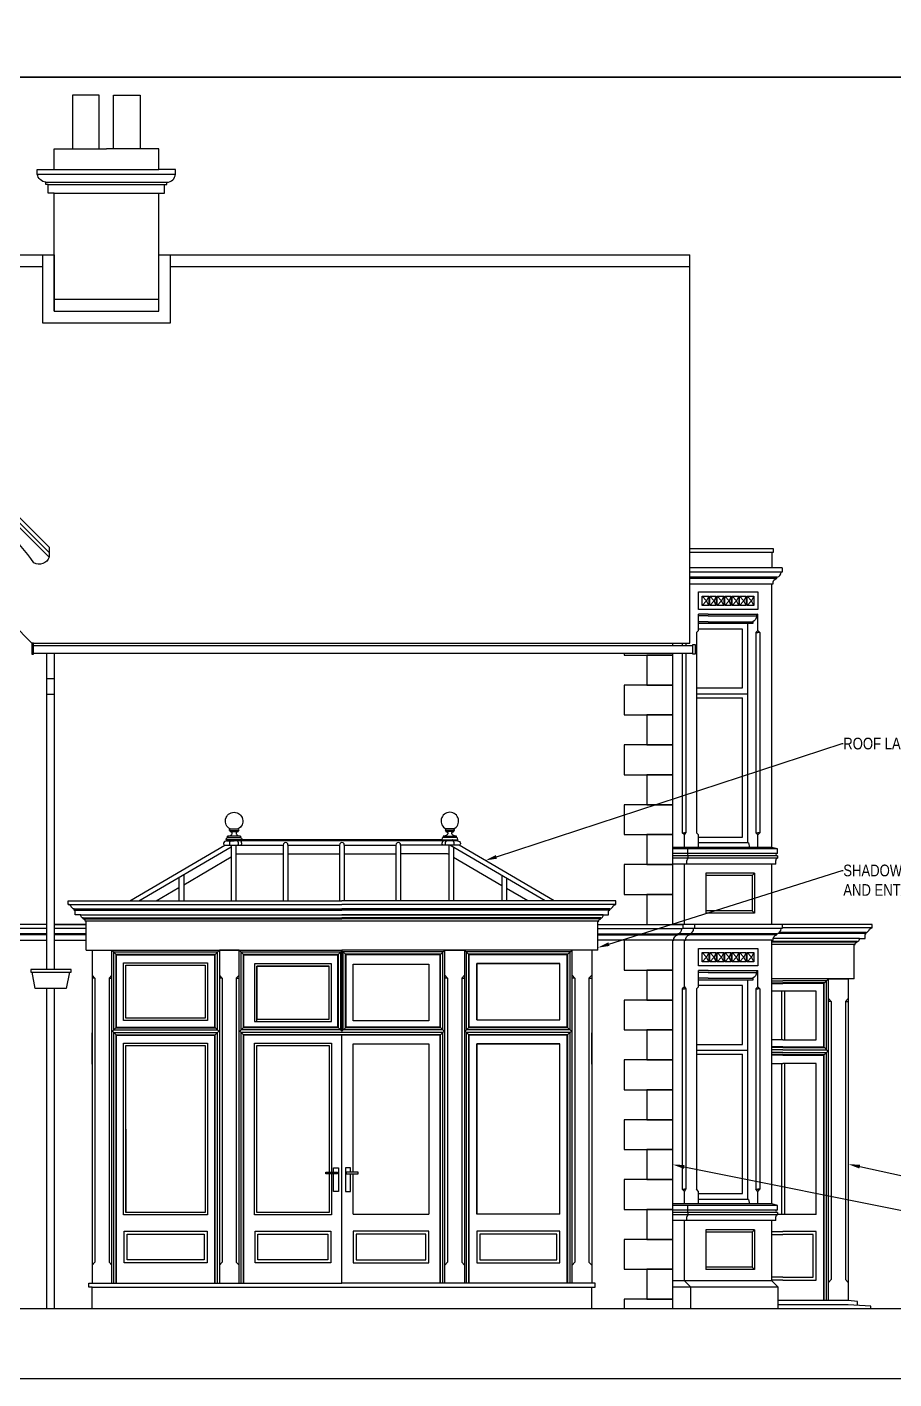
# Model space of a CAD drawing. Header units: millimetres. Extents: x -38686 to 870903, y -23218 to 232707.
# Drawn here: x 37888 to 45293, y 44770 to 56317 of the extents above; entities that cross this region are included whole.
import ezdxf
from ezdxf import colors
from ezdxf.entities.mleader import LeaderData, LeaderLine
from ezdxf.math import Vec2, Vec3

# ---------------------------------------------------------------- set-up
doc = ezdxf.new("R2010")
doc.units = ezdxf.units.MM
doc.header["$LTSCALE"] = 10
for name, color, linetype in [('40 - Detail Outline', 142, 'Continuous'), ('900 - 0.05mm Line Thickness', 250, 'Continuous'), ('901 - 0.10mm Line Thickness', 251, 'Continuous'), ('907 - 0.35mm Line Thickness', 142, 'Continuous')]:
    doc.layers.add(name, color=color, linetype=linetype)
doc.styles.get("Standard").update_dxf_attribs({"font": 'arial.ttf'})

msp = doc.modelspace()

# ---------------------------------------------------------------- linework, layer by layer
at = {"layer": '40 - Detail Outline', "ltscale": 10}
for points in [[(33233.127, 55888.092), (33233.127, 67865.319), (64946.293, 67865.319), (64946.293, 55888.092), (33233.127, 55888.092)], [(33233.127, 44769.679), (33233.127, 55888.092), (53947.792, 55888.092), (53947.792, 44769.679), (33233.127, 44769.679)]]:
    msp.add_lwpolyline(points, dxfattribs=at)
at = {"layer": '40 - Detail Outline', "color": 251, "ltscale": 10, "transparency": 33554687}
for points in [[(38276.381, 55276.144), (38503.425, 55276.144), (38503.425, 55736.603), (38276.381, 55736.603)], [(38854.387, 55276.144), (38627.343, 55276.144), (38627.343, 55736.603), (38854.387, 55736.603)], [(43711.391, 51377.326), (43655.46, 51377.326), (43655.46, 51457.326), (43711.391, 51457.326)], [(43775.323, 51377.326), (43719.391, 51377.326), (43719.391, 51457.326), (43775.323, 51457.326)], [(43839.254, 51377.326), (43783.323, 51377.326), (43783.323, 51457.326), (43839.254, 51457.326)], [(43903.185, 51377.326), (43847.254, 51377.326), (43847.254, 51457.326), (43903.185, 51457.326)], [(43967.117, 51377.326), (43911.185, 51377.326), (43911.185, 51457.326), (43967.117, 51457.326)], [(44031.048, 51377.326), (43975.117, 51377.326), (43975.117, 51457.326), (44031.048, 51457.326)], [(44094.979, 51377.326), (44039.048, 51377.326), (44039.048, 51457.326), (44094.979, 51457.326)], [(37943.127, 51055.638), (37928.746, 51055.638), (37928.746, 50959.556), (37943.127, 50959.556)], [(43576.689, 51042.089), (43596.63, 51042.089), (43596.63, 50961.843), (43576.689, 50961.843)], [(43403.182, 50952.955), (43183.182, 50952.955), (43183.182, 50696.829), (43403.182, 50696.829)], [(43403.182, 50696.829), (42988.182, 50696.829), (42988.182, 50441.829), (43403.182, 50441.829)], [(43403.182, 50441.829), (43183.182, 50441.829), (43183.182, 50185.703), (43403.182, 50185.703)], [(43403.182, 50185.703), (42988.182, 50185.703), (42988.182, 49930.703), (43403.182, 49930.703)], [(43403.182, 49930.703), (43183.182, 49930.703), (43183.182, 49674.578), (43403.182, 49674.578)], [(43403.182, 49674.578), (42988.182, 49674.578), (42988.182, 49419.578), (43403.182, 49419.578)], [(43403.182, 49419.578), (43183.182, 49419.578), (43183.182, 49163.452), (43403.182, 49163.452)], [(43403.182, 49163.452), (42988.182, 49163.452), (42988.182, 48908.452), (43403.182, 48908.452)], [(43403.182, 48908.452), (43183.182, 48908.452), (43183.182, 48652.326), (43403.182, 48652.326)], [(43403.182, 48517.326), (42988.182, 48517.326), (42988.182, 48262.326), (43403.182, 48262.326)], [(43711.391, 48332.326), (43655.46, 48332.326), (43655.46, 48412.326), (43711.391, 48412.326)], [(43775.323, 48332.326), (43719.391, 48332.326), (43719.391, 48412.326), (43775.323, 48412.326)], [(43839.254, 48332.326), (43783.323, 48332.326), (43783.323, 48412.326), (43839.254, 48412.326)], [(43903.185, 48332.326), (43847.254, 48332.326), (43847.254, 48412.326), (43903.185, 48412.326)], [(43967.117, 48332.326), (43911.185, 48332.326), (43911.185, 48412.326), (43967.117, 48412.326)], [(44031.048, 48332.326), (43975.117, 48332.326), (43975.117, 48412.326), (44031.048, 48412.326)], [(44094.979, 48332.326), (44039.048, 48332.326), (44039.048, 48412.326), (44094.979, 48412.326)], [(37919.91, 48243.028), (38263.834, 48243.028), (38263.834, 48267.955), (37919.91, 48267.955)], [(37931.754, 48243.028), (38249.617, 48243.028), (38222.922, 48105.669), (37958.449, 48105.669)], [(43403.182, 48262.326), (43183.182, 48262.326), (43183.182, 48006.201), (43403.182, 48006.201)], [(43403.182, 48006.201), (42988.182, 48006.201), (42988.182, 47751.201), (43403.182, 47751.201)], [(43403.182, 47751.201), (43183.182, 47751.201), (43183.182, 47495.075), (43403.182, 47495.075)], [(43403.182, 47495.075), (42988.182, 47495.075), (42988.182, 47240.075), (43403.182, 47240.075)], [(43403.182, 47240.075), (43183.182, 47240.075), (43183.182, 46983.949), (43403.182, 46983.949)], [(43403.182, 46983.949), (42988.182, 46983.949), (42988.182, 46728.949), (43403.182, 46728.949)], [(43403.182, 46728.949), (43183.182, 46728.949), (43183.182, 46472.823), (43403.182, 46472.823)], [(43403.182, 46472.823), (42988.182, 46472.823), (42988.182, 46217.823), (43403.182, 46217.823)], [(43403.182, 46217.823), (43183.182, 46217.823), (43183.182, 45961.698), (43403.182, 45961.698)], [(43403.182, 45961.698), (42988.182, 45961.698), (42988.182, 45706.698), (43403.182, 45706.698)], [(43403.182, 45706.698), (43183.182, 45706.698), (43183.182, 45450.572), (43403.182, 45450.572)]]:
    msp.add_lwpolyline(points, close=True, dxfattribs=at)
for points in [[(38118.486, 53891.661), (38118.486, 54897.608), (38068.486, 54897.608), (38068.486, 54972.608), (38048.486, 54972.608), (38048.486, 54992.608, -0.350012422), (37975.568, 55061.144), (37975.568, 55101.144), (38118.486, 55101.144), (38118.486, 55276.144), (38565.384, 55276.144)], [(39012.282, 53891.661), (39012.282, 54897.608), (39062.282, 54897.608), (39062.282, 54972.608), (39082.282, 54972.608), (39082.282, 54992.608, 0.404064556), (39155.2, 55061.144), (39155.2, 55101.144), (39012.282, 55101.144), (39012.282, 55276.144), (38565.384, 55276.144)], [(37946.277, 51741.651, 0.086133159), (37447.047, 52237.022)], [(38075.872, 51789.938, -0.487492304), (37946.277, 51741.651)], [(44250.682, 51562.326), (44260.682, 51562.326, -0.409298431), (44294.168, 51607.054), (44294.168, 51617.054, 0.354427578), (44329.716, 51661.916)], [(44129.979, 51302.326, 0.237570854), (44119.443, 51287.326, -0.294627236), (44087.363, 51237.326), (44087.363, 51222.326), (44040.978, 51222.326), (44040.978, 49348.622)], [(43532.994, 49217.326, 0.206061218), (43525.408, 49199.115)], [(43532.994, 49257.326, 0.409747841), (43532.994, 49237.326)], [(44293.097, 49257.326, 0.879981419), (44293.097, 49237.326)], [(44299.078, 49217.326, 0.364498934), (44284.542, 49199.115)], [(43403.182, 48517.326), (43413.182, 48517.326, -0.409298431), (43446.668, 48562.054), (43446.668, 48572.054, 0.354427578), (43482.216, 48616.916)], [(43503.182, 48517.326), (43513.182, 48517.326, -0.409298431), (43546.668, 48562.054), (43546.668, 48572.054, 0.354427578), (43582.216, 48616.916)], [(44250.682, 48517.326), (44260.682, 48517.326, -0.409298431), (44294.168, 48562.054), (44294.168, 48572.054, 0.354427578), (44329.716, 48616.916)], [(44129.979, 48257.326, 0.237570854), (44119.443, 48242.326, -0.294627236), (44087.363, 48192.326), (44087.363, 48177.326), (44040.978, 48177.326), (44040.978, 46303.622)], [(43532.994, 46212.326, 0.409747841), (43532.994, 46192.326)], [(44293.097, 46212.326, 0.879981419), (44293.097, 46192.326)], [(43532.994, 46172.326, 0.206061218), (43525.408, 46154.115)], [(44299.078, 46172.326, 0.364498934), (44284.542, 46154.115)]]:
    msp.add_lwpolyline(points, format="xyb", dxfattribs=at)
for points in [[(38118.486, 55101.144), (39012.282, 55101.144)], [(37975.568, 55061.144), (39155.2, 55061.144)], [(38048.486, 54992.608), (39082.282, 54992.608)], [(38068.486, 54972.608), (39062.282, 54972.608)], [(38118.486, 54897.608), (39012.282, 54897.608)], [(34512.687, 54372.326), (38118.486, 54372.326)], [(38018.486, 54372.326), (38018.486, 53791.661), (39112.282, 53791.661), (39112.282, 54372.326)], [(38118.486, 54372.326), (38118.486, 53891.661), (39012.282, 53891.661), (39012.282, 54372.326)], [(39012.282, 54372.326), (43549.646, 54372.326)], [(43549.646, 51055.638), (43549.646, 54372.326)], [(34512.687, 54272.326), (38018.486, 54272.326)], [(39112.282, 54272.326), (43549.646, 54272.326)], [(38118.486, 53991.661), (39012.282, 53991.661)], [(38118.486, 53891.661), (39012.282, 53891.661)], [(38075.872, 51829.441), (36360.71, 53547.283)], [(38075.872, 51789.938), (36360.71, 53507.779)], [(38075.872, 51873.861), (36399.063, 53553.312)], [(38075.872, 51873.861), (38075.872, 51789.938)], [(43549.646, 51832.326), (44264.149, 51832.326), (44264.149, 51859.881), (43549.646, 51859.881)], [(43549.646, 51832.326), (44250.682, 51832.326), (44250.682, 51697.326)], [(44338.235, 51697.326), (43549.646, 51697.326)], [(44338.235, 51661.916), (43549.646, 51661.916)], [(44338.235, 51697.326), (44338.235, 51661.916)], [(44294.168, 51617.054), (43549.646, 51617.054)], [(44294.168, 51607.054), (43549.646, 51607.054)], [(43549.646, 51562.326), (44260.682, 51562.326)], [(44250.682, 49309.797), (44250.682, 51562.326)], [(43623.884, 51492.326), (44129.979, 51492.326), (44129.979, 51342.326), (43623.884, 51342.326)], [(43623.884, 51342.326), (43623.884, 51492.326)], [(43711.391, 51377.326), (43692.67, 51417.326), (43655.46, 51457.326)], [(43711.391, 51457.326), (43692.67, 51417.326), (43655.46, 51377.326)], [(43775.323, 51377.326), (43756.601, 51417.326), (43719.391, 51457.326)], [(43775.323, 51457.326), (43756.601, 51417.326), (43719.391, 51377.326)], [(43839.254, 51377.326), (43820.533, 51417.326), (43783.323, 51457.326)], [(43839.254, 51457.326), (43820.533, 51417.326), (43783.323, 51377.326)], [(43903.185, 51377.326), (43884.464, 51417.326), (43847.254, 51457.326)], [(43903.185, 51457.326), (43884.464, 51417.326), (43847.254, 51377.326)], [(43967.117, 51377.326), (43948.395, 51417.326), (43911.185, 51457.326)], [(43967.117, 51457.326), (43948.395, 51417.326), (43911.185, 51377.326)], [(44031.048, 51377.326), (44012.327, 51417.326), (43975.117, 51457.326)], [(44031.048, 51457.326), (44012.327, 51417.326), (43975.117, 51377.326)], [(44094.979, 51377.326), (44076.258, 51417.326), (44039.048, 51457.326)], [(44094.979, 51457.326), (44076.258, 51417.326), (44039.048, 51377.326)], [(43623.884, 51164.078), (43623.884, 51302.326)], [(43704.979, 51302.326), (43623.884, 51302.326)], [(43704.979, 51287.326), (43623.884, 51287.326)], [(43704.979, 51302.326), (44129.979, 51302.326)], [(43704.979, 51287.326), (44119.443, 51287.326)], [(44129.979, 51164.078), (44129.979, 51302.326)], [(37928.746, 51055.638), (37763.182, 51221.495)], [(43623.884, 51164.078), (43606.168, 51146.361)], [(43704.979, 51237.326), (43623.884, 51237.326)], [(44040.978, 51222.326), (43623.884, 51222.326)], [(44000.978, 50672.326), (44000.978, 51175.357), (43623.884, 51175.357)], [(43704.979, 51237.326), (44087.363, 51237.326)], [(44129.979, 51164.078), (44112.263, 51146.361)], [(44129.979, 51164.078), (44147.696, 51146.361)], [(37928.746, 51055.638), (43549.646, 51055.638)], [(43403.182, 51035.638), (43403.182, 51055.638)], [(43403.182, 51035.638), (43403.182, 51055.638)], [(43485.466, 51055.638), (43485.466, 51035.638)], [(43514.898, 51055.638), (43514.898, 51035.638)], [(43606.168, 51146.361), (43606.168, 49434.864)], [(44112.263, 51146.361), (44112.263, 49434.864)], [(44112.263, 51146.361), (44129.979, 51146.361)], [(44147.696, 51146.361), (44129.979, 51146.361)], [(44147.696, 51146.361), (44147.696, 49434.864)], [(37943.127, 51035.638), (43576.689, 51035.638)], [(37943.127, 50970.638), (43576.689, 50970.638)], [(38058.185, 48267.955), (38058.185, 50970.638)], [(38123.185, 48267.955), (38123.185, 50970.638)], [(42988.182, 50970.638), (42988.182, 50952.955), (43403.182, 50952.955), (43403.182, 50970.638)], [(43403.182, 48652.326), (43403.182, 50970.638)], [(43485.466, 50970.638), (43485.466, 49434.864)], [(43514.898, 50970.638), (43514.898, 49434.864)], [(38058.185, 50754.246), (38123.185, 50754.246)], [(38058.185, 50619.963), (38123.185, 50619.963)], [(43606.168, 50672.326), (44000.978, 50672.326)], [(43606.168, 50622.326), (44040.978, 50622.326)], [(43606.168, 50588.989), (44000.978, 50588.989)], [(44000.978, 49398.622), (44000.978, 50588.989)], [(43503.182, 49417.148), (43485.466, 49434.864)], [(43485.466, 49434.864), (43503.182, 49434.864)], [(43503.182, 49417.148), (43514.898, 49434.864)], [(43514.898, 49434.864), (43503.182, 49434.864)], [(43623.884, 49417.148), (43606.168, 49434.864)], [(44129.979, 49417.148), (44112.263, 49434.864)], [(44112.263, 49434.864), (44129.979, 49434.864)], [(44129.979, 49417.148), (44147.696, 49434.864)], [(44147.696, 49434.864), (44129.979, 49434.864)], [(44299.078, 49297.326), (44250.682, 49309.797), (43403.182, 49309.797)], [(43503.182, 49309.797), (43503.182, 49417.148)], [(43623.884, 49309.797), (43623.884, 49417.148)], [(43623.884, 49398.622), (44000.978, 49398.622)], [(44052.193, 49348.622), (43623.884, 49348.622)], [(44052.193, 49348.622), (44060.446, 49309.797)], [(44129.979, 49309.797), (44129.979, 49417.148)], [(44299.078, 49297.326), (43403.182, 49297.326)], [(44299.078, 49257.326), (43403.182, 49257.326)], [(44299.078, 49237.326), (43403.182, 49237.326)], [(44299.078, 49217.326), (43403.182, 49217.326)], [(43525.408, 49167.326), (43525.408, 49199.115)], [(43532.994, 49257.326), (43532.994, 49297.326)], [(43532.994, 49237.326), (43532.994, 49217.326)], [(44284.542, 49167.326), (44284.542, 49199.115)], [(44299.078, 49257.326), (44299.078, 49297.326)], [(44299.078, 49237.326), (44299.078, 49217.326)], [(44284.542, 49167.326), (43403.182, 49167.326)], [(43503.182, 48652.326), (43503.182, 49167.326)], [(44102.5, 49089.643), (43686.933, 49089.643)], [(43686.933, 49089.643), (43686.933, 48748.575)], [(44082.5, 49069.643), (44102.5, 49089.643)], [(44102.5, 49089.643), (44102.5, 48748.575)], [(44250.682, 48652.326), (44250.682, 49167.326)], [(44082.5, 49069.643), (43686.933, 49069.643)], [(44082.5, 49069.643), (44082.5, 48768.575)], [(38872.364, 48852.326), (38872.364, 48852.52)], [(38237.942, 48822.53), (40578.182, 48822.53)], [(38290.182, 48784.533), (40578.182, 48784.533)], [(38290.182, 48774.033), (40578.182, 48774.033)], [(38348.182, 48733.033), (40578.182, 48733.033)], [(42808.182, 48733.033), (40578.182, 48733.033)], [(44082.5, 48768.575), (43686.933, 48768.575)], [(44102.5, 48748.575), (43686.933, 48748.575)], [(44082.5, 48768.575), (44102.5, 48748.575)], [(38058.185, 48652.326), (34512.687, 48652.326)], [(38058.185, 48616.916), (34512.687, 48616.916)], [(38123.185, 48652.326), (38393.182, 48652.326)], [(38393.182, 48652.326), (38123.185, 48652.326)], [(38393.181, 48616.916), (38123.185, 48616.916)], [(42763.182, 48652.326), (43490.735, 48652.326)], [(42763.182, 48616.916), (43490.735, 48616.916)], [(44338.235, 48652.326), (43403.182, 48652.326)], [(43490.735, 48652.326), (43490.735, 48616.916)], [(44338.235, 48616.916), (43490.735, 48616.916)], [(43590.735, 48652.326), (43590.735, 48616.916)], [(44338.235, 48652.326), (44338.235, 48616.916)], [(38058.185, 48572.054), (34512.687, 48572.054)], [(38058.185, 48562.054), (34512.687, 48562.054)], [(34512.687, 48517.326), (38058.185, 48517.326)], [(38393.181, 48572.054), (38123.185, 48572.054)], [(38393.181, 48562.054), (38123.185, 48562.054)], [(38123.185, 48517.326), (38393.18, 48517.326)], [(42763.183, 48572.054), (43446.668, 48572.054)], [(42763.183, 48562.054), (43446.668, 48562.054)], [(43403.182, 48517.326), (42763.183, 48517.326)], [(43403.182, 45372.326), (43403.182, 48517.326)], [(44250.682, 48517.326), (43403.182, 48517.326)], [(44294.168, 48572.054), (43446.668, 48572.054)], [(44294.168, 48562.054), (43446.668, 48562.054)], [(43503.182, 48119.078), (43503.182, 48517.326)], [(44250.682, 46264.797), (44250.682, 48517.326)], [(43623.884, 48447.326), (44129.979, 48447.326), (44129.979, 48297.326), (43623.884, 48297.326)], [(43623.884, 48297.326), (43623.884, 48447.326)], [(43711.391, 48332.326), (43692.67, 48372.326), (43655.46, 48412.326)], [(43711.391, 48412.326), (43692.67, 48372.326), (43655.46, 48332.326)], [(43775.323, 48332.326), (43756.601, 48372.326), (43719.391, 48412.326)], [(43775.323, 48412.326), (43756.601, 48372.326), (43719.391, 48332.326)], [(43839.254, 48332.326), (43820.533, 48372.326), (43783.323, 48412.326)], [(43839.254, 48412.326), (43820.533, 48372.326), (43783.323, 48332.326)], [(43903.185, 48332.326), (43884.464, 48372.326), (43847.254, 48412.326)], [(43903.185, 48412.326), (43884.464, 48372.326), (43847.254, 48332.326)], [(43967.117, 48332.326), (43948.395, 48372.326), (43911.185, 48412.326)], [(43967.117, 48412.326), (43948.395, 48372.326), (43911.185, 48332.326)], [(44031.048, 48332.326), (44012.327, 48372.326), (43975.117, 48412.326)], [(44031.048, 48412.326), (44012.327, 48372.326), (43975.117, 48332.326)], [(44094.979, 48332.326), (44076.258, 48372.326), (44039.048, 48412.326)], [(44094.979, 48412.326), (44076.258, 48372.326), (44039.048, 48332.326)], [(43623.884, 48119.078), (43623.884, 48257.326)], [(43704.979, 48257.326), (43623.884, 48257.326)], [(43704.979, 48242.326), (43623.884, 48242.326)], [(43704.979, 48192.326), (43623.884, 48192.326)], [(44040.978, 48177.326), (43623.884, 48177.326)], [(43704.979, 48257.326), (44129.979, 48257.326)], [(43704.979, 48242.326), (44119.443, 48242.326)], [(43704.979, 48192.326), (44087.363, 48192.326)], [(44129.979, 48119.078), (44129.979, 48257.326)], [(38058.185, 45372.326), (38058.185, 48105.669)], [(38123.185, 45372.326), (38123.185, 48105.669)], [(43503.182, 48119.078), (43485.466, 48101.361)], [(43485.466, 48101.361), (43485.466, 46389.864)], [(43485.466, 48101.361), (43503.182, 48101.361)], [(43503.182, 48119.078), (43514.898, 48101.361)], [(43514.898, 48101.361), (43503.182, 48101.361)], [(43514.898, 48101.361), (43514.898, 46389.864)], [(43623.884, 48119.078), (43606.168, 48101.361)], [(43606.168, 48101.361), (43606.168, 46389.864)], [(44000.978, 47627.326), (44000.978, 48130.357), (43623.884, 48130.357)], [(44129.979, 48119.078), (44112.263, 48101.361)], [(44112.263, 48101.361), (44112.263, 46389.864)], [(44112.263, 48101.361), (44129.979, 48101.361)], [(44129.979, 48119.078), (44147.696, 48101.361)], [(44147.696, 48101.361), (44129.979, 48101.361)], [(44147.696, 48101.361), (44147.696, 46389.864)], [(38443.182, 47458.024), (38443.182, 47726.194)], [(42713.182, 47458.024), (42713.182, 47726.194)], [(43606.168, 47627.326), (44000.978, 47627.326)], [(43606.168, 47577.326), (44040.978, 47577.326)], [(43606.168, 47543.989), (44000.978, 47543.989)], [(44000.978, 46353.622), (44000.978, 47543.989)], [(40673.242, 46177.827), (40673.225, 46522.81)], [(43503.182, 46372.148), (43485.466, 46389.864)], [(43485.466, 46389.864), (43503.182, 46389.864)], [(43503.182, 46372.148), (43514.898, 46389.864)], [(43514.898, 46389.864), (43503.182, 46389.864)], [(43503.182, 46264.797), (43503.182, 46372.148)], [(43623.884, 46372.148), (43606.168, 46389.864)], [(43623.884, 46264.797), (43623.884, 46372.148)], [(43623.884, 46353.622), (44000.978, 46353.622)], [(44129.979, 46372.148), (44112.263, 46389.864)], [(44112.263, 46389.864), (44129.979, 46389.864)], [(44129.979, 46372.148), (44147.696, 46389.864)], [(44147.696, 46389.864), (44129.979, 46389.864)], [(44129.979, 46264.797), (44129.979, 46372.148)], [(44299.078, 46252.326), (44250.682, 46264.797), (43403.182, 46264.797)], [(44299.078, 46252.326), (43403.182, 46252.326)], [(44299.078, 46212.326), (43403.182, 46212.326)], [(44299.078, 46192.326), (43403.182, 46192.326)], [(43532.994, 46212.326), (43532.994, 46252.326)], [(43532.994, 46192.326), (43532.994, 46172.326)], [(44052.193, 46303.622), (43623.884, 46303.622)], [(44052.193, 46303.622), (44060.446, 46264.797)], [(44299.078, 46212.326), (44299.078, 46252.326)], [(44299.078, 46192.326), (44299.078, 46172.326)], [(44299.078, 46172.326), (43403.182, 46172.326)], [(44284.542, 46122.326), (43403.182, 46122.326)], [(43503.182, 45607.326), (43503.182, 46122.326)], [(43525.408, 46122.326), (43525.408, 46154.115)], [(44250.682, 45607.326), (44250.682, 46122.326)], [(44284.542, 46122.326), (44284.542, 46154.115)], [(44102.5, 46044.643), (43686.933, 46044.643)], [(43686.933, 46044.643), (43686.933, 45703.575)], [(44082.5, 46024.643), (43686.933, 46024.643)], [(44082.5, 46024.643), (44102.5, 46044.643)], [(44082.5, 46024.643), (44082.5, 45723.575)], [(44102.5, 46044.643), (44102.5, 45703.575)], [(44082.5, 45723.575), (43686.933, 45723.575)], [(44102.5, 45703.575), (43686.933, 45703.575)], [(44082.5, 45723.575), (44102.5, 45703.575)], [(38443.182, 45552.827), (42713.182, 45552.827)], [(44250.682, 45607.326), (43403.182, 45607.326)], [(44305.181, 45552.827), (43403.182, 45552.827)], [(43503.182, 45607.326), (43557.681, 45552.827)], [(43557.681, 45372.326), (43557.681, 45552.827)], [(44250.682, 45607.326), (44305.181, 45552.827)], [(44305.181, 45372.326), (44305.181, 45552.827)], [(43403.182, 45372.326), (43403.182, 45450.572), (42988.182, 45450.572), (42988.182, 45372.326)]]:
    msp.add_lwpolyline(points, dxfattribs=at)
at = {"layer": '40 - Detail Outline', "color": 251, "ltscale": 10, "transparency": 33554495}
for points in [[(39225.937, 48990.162), (39631.435, 49228.77)], [(39671.435, 49255.636), (40076.932, 49255.636)], [(40116.932, 49255.636), (40558.182, 49255.636)], [(40598.182, 49255.636), (41039.432, 49255.636)], [(41479.271, 49255.636), (41079.432, 49255.636)], [(41491.015, 49248.726), (41479.271, 49255.636)], [(41942.598, 48982.999), (41531.015, 49225.188)], [(38991.696, 48852.326), (39185.937, 48966.624)], [(42164.667, 48852.326), (41982.598, 48959.462)]]:
    msp.add_lwpolyline(points, dxfattribs=at)
at = {"layer": '40 - Detail Outline', "color": 3, "ltscale": 10, "transparency": 33554687}
for points in [[(38393.18, 48432.895), (38393.182, 48680.739), (38384.683, 48680.739, 0.409615885), (38366.182, 48699.533), (38366.182, 48707.533, -0.414213562), (38348.182, 48725.533), (38348.182, 48733.033), (38300.182, 48733.033), (38300.182, 48764.033, 0.414213562), (38290.182, 48774.033), (38290.182, 48784.533, -0.277269817), (38265.182, 48803.533, 0.302111293), (38237.942, 48822.53), (38237.942, 48852.326), (40578.182, 48852.326)], [(42763.184, 48432.895), (42763.182, 48680.739), (42771.681, 48680.739, -0.409615885), (42790.182, 48699.533), (42790.182, 48707.533, 0.414213562), (42808.182, 48725.533), (42808.182, 48733.033), (42856.182, 48733.033), (42856.182, 48764.033, -0.414213562), (42866.182, 48774.033), (42866.182, 48784.533, 0.277269817), (42891.182, 48803.533, -0.302111293), (42918.422, 48822.53), (42918.422, 48852.326), (40578.182, 48852.326)]]:
    msp.add_lwpolyline(points, format="xyb", dxfattribs=at)
for points in [[(38348.182, 48733.033), (42808.182, 48733.033)], [(38393.18, 48432.895), (40578.182, 48432.895)], [(38443.182, 48432.895), (38443.182, 45587.827)], [(38613.182, 45587.827), (38613.182, 48432.895)], [(42763.184, 48432.895), (40578.182, 48432.895)], [(42543.182, 45587.827), (42543.182, 48432.895)], [(42713.182, 48432.895), (42713.182, 48432.895), (42713.182, 45587.827)], [(38733.196, 47852.326), (38733.169, 48302.897), (39410.669, 48302.893)], [(39850.646, 47822.326), (39850.646, 48296.885), (40468.164, 48296.885)], [(40673.227, 47831.307), (40673.227, 48311.876), (41320.718, 48311.895)], [(41730.722, 47837.158), (41730.722, 48317.727), (42438.195, 48317.767)], [(38733.223, 46192.827), (38733.168, 47618.326), (39410.774, 47618.326)], [(39850.588, 46192.827), (39850.588, 47618.326), (40468.122, 47618.326)], [(40673.241, 46536.656), (40673.199, 47633.326), (41320.718, 47633.352)], [(41730.75, 46177.659), (41730.694, 47633.158), (42438.245, 47633.185)], [(40673.254, 46177.827), (40673.241, 46522.81)], [(38443.182, 45552.827), (38414.818, 45552.827), (38414.818, 45587.827), (40578.182, 45587.827)], [(38443.182, 45372.326), (38443.182, 45552.827)], [(38443.182, 45552.827), (42713.182, 45552.827)], [(42713.182, 45552.827), (42741.546, 45552.827), (42741.546, 45587.827), (40578.182, 45587.827)], [(42713.182, 45372.326), (42713.182, 45552.827)]]:
    msp.add_lwpolyline(points, dxfattribs=at)
for points in [[(39700.682, 48432.895), (39530.682, 48432.895), (39530.682, 45587.827), (39700.682, 45587.827)], [(41455.682, 48432.895), (41625.682, 48432.895), (41625.682, 45587.827), (41455.682, 45587.827)]]:
    msp.add_lwpolyline(points, close=True, dxfattribs=at)
at = {"layer": '900 - 0.05mm Line Thickness', "ltscale": 10}
for p, q in [((38629.182, 47751.295), (38629.182, 48416.895)), ((38629.182, 48416.895), (39514.682, 48416.895)), ((38648.182, 47770.294), (38648.182, 48397.895)), ((38648.182, 48397.895), (39495.682, 48397.895)), ((38653.182, 47774.993), (38653.182, 48392.895)), ((38653.182, 48392.895), (39490.682, 48392.895)), ((39490.682, 47775.083), (39490.682, 48392.895)), ((39495.682, 47770.295), (39495.682, 48397.895)), ((39514.682, 47751.295), (39514.682, 48416.895)), ((39716.682, 47751.294), (39716.682, 48416.895)), ((39716.682, 48416.895), (40567.182, 48416.895)), ((39735.682, 47770.294), (39735.682, 48397.895)), ((39735.682, 48397.895), (40548.182, 48397.895)), ((39740.682, 47775.083), (39740.682, 48392.895)), ((39740.682, 48392.895), (40543.181, 48392.895)), ((40578.181, 48397.895), (40578.182, 48397.895)), ((40578.181, 48392.895), (40578.182, 48392.895)), ((40578.182, 48416.895), (40578.182, 48416.895)), ((41439.682, 48416.895), (40589.182, 48416.895)), ((41420.682, 48397.895), (40608.182, 48397.895)), ((41415.682, 48392.895), (40612.97, 48392.895)), ((41415.682, 47774.992), (41415.682, 48392.895)), ((41420.682, 47770.293), (41420.682, 48397.895)), ((41439.682, 47751.294), (41439.682, 48416.895)), ((41641.682, 47751.294), (41641.682, 48416.895)), ((42527.182, 48416.895), (41641.682, 48416.895)), ((41660.682, 47770.294), (41660.682, 48397.895)), ((42508.182, 48397.895), (41660.682, 48397.895)), ((41665.682, 47775.083), (41665.682, 48392.895)), ((42503.182, 48392.895), (41665.682, 48392.895)), ((42503.182, 47774.992), (42503.182, 48392.895)), ((42508.182, 47770.293), (42508.182, 48397.895)), ((42527.182, 47751.294), (42527.182, 48416.895)), ((44250.682, 48171.33), (44345.075, 48171.326)), ((44717.18, 48171.343), (44345.075, 48171.326)), ((44717.181, 47581.289), (44717.18, 48171.343)), ((44250.682, 48152.33), (44345.075, 48152.326)), ((44250.682, 48147.33), (44345.075, 48147.326)), ((44698.18, 48152.343), (44345.075, 48152.326)), ((44693.18, 48147.343), (44345.075, 48147.326)), ((44693.181, 47605.273), (44693.18, 48147.343)), ((44698.181, 47600.288), (44698.18, 48152.343)), ((38629.182, 45587.827), (38629.182, 47729.295)), ((38648.182, 45587.827), (38648.182, 47710.295)), ((38653.182, 45587.827), (38653.182, 47705.296)), ((39490.682, 45587.827), (39490.682, 47705.294)), ((39495.682, 45587.827), (39495.682, 47710.294)), ((39514.682, 45587.827), (39514.682, 47729.294)), ((39716.682, 45587.827), (39716.682, 47729.294)), ((39735.682, 45587.827), (39735.682, 47710.294)), ((39740.682, 45587.827), (39740.682, 47705.293)), ((41415.682, 45587.827), (41415.682, 47705.295)), ((41420.682, 45587.827), (41420.682, 47710.295)), ((41439.682, 45587.827), (41439.682, 47729.294)), ((41641.682, 45587.827), (41641.682, 47729.294)), ((41660.682, 45587.827), (41660.682, 47710.294)), ((41665.682, 45587.827), (41665.682, 47705.293)), ((42503.182, 45587.827), (42503.182, 47705.295)), ((42508.182, 45587.827), (42508.182, 47710.295)), ((42527.182, 45587.827), (42527.182, 47729.294)), ((44693.182, 45438.732), (44693.181, 47535.291)), ((44698.182, 45438.732), (44698.181, 47540.29)), ((44717.182, 45438.732), (44717.181, 47559.289))]:
    msp.add_line(p, q, dxfattribs=at)
for points in [[(41499.7, 49366.613), (39656.664, 49366.613)], [(38366.182, 48699.533), (40578.182, 48699.533)], [(42790.182, 48699.533), (40578.182, 48699.533)], [(45108.42, 48622.53), (44338.235, 48622.53)], [(44980.18, 48507.533), (44250.682, 48507.533)], [(44998.18, 48533.033), (44261.696, 48533.033)], [(45056.18, 48574.033), (44300.692, 48574.033)], [(45056.18, 48584.533), (44316.665, 48584.533)], [(38653.182, 48392.895), (38613.182, 48432.895)], [(39490.682, 48392.895), (39530.682, 48432.895)], [(40543.162, 47775.039), (40543.181, 48392.895)], [(40543.181, 48392.895), (40578.182, 48427.895)], [(40548.163, 47770.04), (40548.182, 48397.911)], [(40567.163, 47751.039), (40567.182, 48416.968)], [(40578.163, 47740.039), (40578.182, 48427.895)], [(40578.182, 47757.072), (40578.182, 48427.895)], [(40613.183, 48392.895), (40578.182, 48427.895)], [(40589.163, 47751.039), (40589.182, 48416.895)], [(40608.163, 47770.294), (40608.182, 48397.895)], [(40612.861, 47775.039), (40612.97, 48392.895)], [(41415.682, 48392.895), (41455.682, 48432.895)], [(41665.682, 48392.895), (41625.682, 48432.895)], [(42503.182, 48392.895), (42543.182, 48432.895)], [(44980.18, 48499.533), (44250.682, 48499.533)], [(44953.18, 48480.739), (44250.682, 48480.739)], [(44953.183, 48187.343), (44250.682, 48187.326)], [(44693.18, 48147.343), (44733.18, 48187.343)], [(44345.075, 47667.305), (44628.167, 47667.321), (44628.194, 48082.346), (44250.682, 48082.346)], [(44332.08, 48081.048), (44332.072, 47666.02)], [(44358.08, 48081.048), (44358.072, 47666.02)], [(44733.18, 48019.078), (44758.18, 47994.078), (44758.182, 45618.534), (44733.182, 45593.534)], [(44758.218, 47994.078), (44733.218, 47994.078)], [(44903.18, 48019.078), (44878.18, 47994.078), (44878.182, 45618.534), (44903.182, 45593.534)], [(44878.18, 47994.078), (44903.18, 47994.078)], [(38618.181, 47740.295), (38613.182, 47740.295)], [(38653.182, 47775.293), (38618.181, 47740.295)], [(38653.182, 47705.296), (38618.181, 47740.295)], [(38629.182, 47751.295), (39514.682, 47751.295)], [(38629.182, 47729.295), (39514.755, 47729.294)], [(38648.182, 47710.295), (38648.183, 47710.295)], [(38648.183, 47770.295), (39495.682, 47770.295)], [(38648.183, 47710.295), (39495.697, 47710.294)], [(38653.182, 47774.993), (39490.682, 47775.083)], [(38653.182, 47705.293), (39490.682, 47705.294)], [(39490.682, 47775.295), (39525.681, 47740.294)], [(39490.682, 47705.294), (39525.681, 47740.294)], [(39525.681, 47740.294), (39530.682, 47740.294)], [(39705.682, 47740.294), (39700.682, 47740.294)], [(39740.682, 47775.295), (39705.682, 47740.294)], [(39740.682, 47705.293), (39705.682, 47740.294)], [(41439.682, 47729.294), (39716.609, 47729.294)], [(40567.163, 47751.294), (39716.682, 47751.294)], [(41420.681, 47710.294), (39735.666, 47710.294)], [(40548.163, 47770.294), (39735.682, 47770.294)], [(40543.165, 47775.039), (39740.682, 47775.083)], [(41415.682, 47705.293), (39740.682, 47705.293)], [(40543.165, 47775.039), (40578.163, 47740.039)], [(40548.163, 47770.039), (40548.163, 47770.04)], [(40612.861, 47775.039), (40578.163, 47740.039)], [(40578.182, 47775.037), (40578.164, 47775.037)], [(40578.182, 47770.294), (40578.164, 47770.294)], [(40578.182, 45587.827), (40578.183, 47705.293)], [(41439.682, 47751.294), (40589.163, 47751.294)], [(41420.681, 47770.294), (40608.163, 47770.294)], [(41415.682, 47774.992), (40612.861, 47775.036)], [(41415.682, 47775.293), (41450.682, 47740.294)], [(41415.682, 47705.295), (41450.682, 47740.294)], [(41420.682, 47710.294), (41420.681, 47710.294)], [(41450.682, 47740.294), (41455.682, 47740.294)], [(41630.682, 47740.294), (41625.682, 47740.294)], [(41665.682, 47775.295), (41630.682, 47740.294)], [(41665.682, 47705.293), (41630.682, 47740.294)], [(42527.182, 47729.294), (41641.609, 47729.294)], [(42527.182, 47751.294), (41641.682, 47751.294)], [(42508.181, 47710.294), (41660.666, 47710.294)], [(42508.181, 47770.294), (41660.682, 47770.294)], [(42503.182, 47774.992), (41665.682, 47775.083)], [(42503.182, 47705.293), (41665.682, 47705.293)], [(42503.182, 47775.293), (42538.182, 47740.294)], [(42503.182, 47705.295), (42538.182, 47740.294)], [(42508.182, 47710.294), (42508.181, 47710.294)], [(42538.182, 47740.294), (42543.182, 47740.294)], [(40468.122, 46522.81), (40468.122, 46192.827), (39850.618, 46192.827), (39850.618, 47618.326), (40468.122, 47618.326), (40468.122, 46536.656)], [(44345.075, 47667.305), (44250.682, 47667.309)], [(44345.075, 47605.235), (44250.682, 47605.242)], [(44345.075, 47600.289), (44250.682, 47600.289)], [(44345.075, 47581.289), (44250.682, 47581.289)], [(44345.075, 47605.235), (44693.196, 47605.273)], [(44345.075, 47600.289), (44698.181, 47600.289)], [(44345.075, 47581.289), (44717.181, 47581.289)], [(44693.181, 47605.288), (44728.181, 47570.289)], [(44345.075, 47559.289), (44250.682, 47559.289)], [(44345.075, 47540.289), (44250.682, 47540.289)], [(44345.075, 47535.29), (44250.682, 47535.29)], [(44250.682, 47463.309), (44345.075, 47463.305)], [(44332.116, 47462.047), (44332.091, 46173.33)], [(44345.075, 47559.289), (44717.181, 47559.289)], [(44345.075, 47540.289), (44698.181, 47540.289)], [(44345.075, 47535.29), (44693.181, 47535.291)], [(44628.141, 46173.33), (44628.195, 47463.321), (44345.075, 47463.305)], [(44358.116, 47462.047), (44358.091, 46173.33)], [(44693.181, 47535.291), (44728.181, 47570.289)], [(44728.181, 47570.289), (44733.181, 47570.289)], [(44628.141, 46173.33), (44299.078, 46173.33)], [(44250.682, 46028.318), (44345.075, 46028.314)], [(44250.682, 46003.318), (44345.075, 46003.314)], [(44345.075, 45613.716), (44628.114, 45613.732), (44628.141, 46028.33), (44345.075, 46028.314)], [(44345.075, 45638.716), (44603.117, 45638.732), (44603.138, 46003.33), (44345.075, 46003.314)], [(44345.075, 45638.716), (44250.682, 45638.72)], [(44345.075, 45613.716), (44250.682, 45613.719)], [(44903.182, 45438.732), (44305.181, 45438.732)], [(44903.182, 45402.326), (44305.181, 45402.326)], [(44983.182, 45398.197), (44983.182, 45431.777), (44903.182, 45438.732)], [(45096.902, 45372.326), (45096.902, 45392.326), (44903.182, 45402.326)]]:
    msp.add_lwpolyline(points, dxfattribs=at)
msp.add_lwpolyline([(44953.183, 48187.343), (44953.18, 48480.739), (44961.679, 48480.739, -0.409615885), (44980.18, 48499.533), (44980.18, 48507.533, 0.414213562), (44998.18, 48525.533), (44998.18, 48533.033), (45046.18, 48533.033), (45046.18, 48564.033, -0.414213562), (45056.18, 48574.033), (45056.18, 48584.533, 0.277269817), (45081.18, 48603.533, -0.302111293), (45108.42, 48622.53), (45108.42, 48652.326), (44250.682, 48652.326)], format="xyb", dxfattribs=at)
for points in [[(38733.169, 48302.895), (39410.669, 48302.895), (39410.694, 47852.326), (38733.195, 47852.326)], [(40468.164, 48296.895), (39850.646, 48296.895), (39850.646, 47842.326), (40468.164, 47842.326)], [(44733.18, 48187.343), (44903.18, 48187.343), (44903.182, 45438.732), (44733.182, 45438.732)], [(38733.168, 47618.326), (39410.774, 47618.326), (39410.774, 46192.827), (38733.168, 46192.827)], [(38743.226, 46007.827), (39400.782, 46007.827), (39400.803, 45787.827), (38743.247, 45787.827)], [(39860.609, 46007.795), (40458.127, 46007.795), (40458.147, 45787.795), (39860.629, 45787.795)], [(41295.755, 46007.795), (40698.237, 46007.795), (40698.216, 45787.795), (41295.734, 45787.795)], [(42413.138, 46007.827), (41755.581, 46007.827), (41755.561, 45787.827), (42413.117, 45787.827)]]:
    msp.add_lwpolyline(points, close=True, dxfattribs=at)
at = {"layer": '901 - 0.10mm Line Thickness', "ltscale": 10}
for p, q in [((39622.164, 49453.636), (39691.164, 49453.636)), ((39622.164, 49445.636), (39691.164, 49445.636)), ((39624.164, 49467.636), (39689.164, 49467.636)), ((41534.2, 49453.636), (41465.2, 49453.636)), ((41534.2, 49445.636), (41465.2, 49445.636)), ((41532.2, 49467.636), (41467.2, 49467.636)), ((39712.664, 49405.636), (39600.664, 49405.636)), ((39600.664, 49394.636), (39712.664, 49394.636)), ((41443.7, 49405.636), (41555.7, 49405.636)), ((41555.7, 49394.636), (41443.7, 49394.636))]:
    msp.add_line(p, q, dxfattribs=at)
for points in [[(39593.164, 49374.636, -0.414213562), (39589.164, 49378.636, -0.322092217), (39600.664, 49394.636), (39600.664, 49405.636, 0.000000105), (39600.664, 49405.636, 0.067458989), (39616.181, 49407.739, 0.079812445), (39628.241, 49413.251, 0.107118114), (39636.997, 49422.293, 0.139887381), (39639.664, 49431.636, 0.000001589), (39639.664, 49431.636, 0.120011217), (39638.399, 49436.827, 0.104956733), (39634.538, 49441.536, 0.088922687), (39629.024, 49444.529, 0.080166898), (39622.164, 49445.636), (39622.164, 49453.636), (39617.126, 49453.636), (39616.627, 49454.105, -0.292778523), (39624.164, 49467.636, -0.797723237), (39656.664, 49610.229, -0.797723237), (39689.164, 49467.636, -0.292778523), (39696.7, 49454.105), (39696.201, 49453.636), (39691.164, 49453.636), (39691.164, 49445.636, 0.080166898), (39684.303, 49444.529, 0.088922687), (39678.789, 49441.536, 0.104956733), (39674.928, 49436.827, 0.120011217), (39673.664, 49431.636, 0.000001589), (39673.664, 49431.636, 0.139887381), (39676.33, 49422.293, 0.107118114), (39685.086, 49413.251, 0.079812445), (39697.146, 49407.739, 0.067458989), (39712.664, 49405.636, 0.000000105), (39712.664, 49405.636), (39712.664, 49394.636, -0.322092217), (39724.164, 49378.636, -0.414213562), (39720.164, 49374.636)], [(41563.2, 49374.636, 0.414213562), (41567.2, 49378.636, 0.322092217), (41555.7, 49394.636), (41555.7, 49405.636, -0.000000105), (41555.7, 49405.636, -0.067458989), (41540.183, 49407.739, -0.079812445), (41528.123, 49413.251, -0.107118114), (41519.366, 49422.293, -0.139887381), (41516.7, 49431.636, -0.000001589), (41516.7, 49431.636, -0.120011217), (41517.965, 49436.827, -0.104956733), (41521.826, 49441.536, -0.088922687), (41527.34, 49444.529, -0.080166898), (41534.2, 49445.636), (41534.2, 49453.636), (41539.238, 49453.636), (41539.737, 49454.105, 0.292778523), (41532.2, 49467.636, 0.797723237), (41499.7, 49610.229, 0.797723237), (41467.2, 49467.636, 0.292778523), (41459.664, 49454.105), (41460.163, 49453.636), (41465.2, 49453.636), (41465.2, 49445.636, -0.080166898), (41472.061, 49444.529, -0.088922687), (41477.575, 49441.536, -0.104956733), (41481.436, 49436.827, -0.120011217), (41482.7, 49431.636, -0.000001589), (41482.7, 49431.636, -0.139887381), (41480.034, 49422.293, -0.107118114), (41471.277, 49413.251, -0.079812445), (41459.218, 49407.739, -0.067458989), (41443.7, 49405.636, -0.000000105), (41443.7, 49405.636), (41443.7, 49394.636, 0.322092217), (41432.2, 49378.636, 0.414213562), (41436.2, 49374.636)]]:
    msp.add_lwpolyline(points, format="xyb", close=True, dxfattribs=at)
for points in [[(38764.938, 48852.326), (39577.791, 49330.636)], [(38843.81, 48852.326), (39631.435, 49315.791)], [(39591.205, 49366.613), (39656.664, 49366.613)], [(39631.435, 49330.636), (39631.435, 48852.326)], [(39656.664, 49330.636), (40076.932, 49330.636)], [(39671.435, 49330.636), (39671.435, 48852.326)], [(41436.2, 49374.636), (39720.164, 49374.636)], [(40076.932, 49330.636), (40076.932, 48852.326)], [(40116.932, 49330.636), (40558.182, 49330.636)], [(40116.932, 49330.636), (40116.932, 48852.326)], [(40558.182, 49330.636), (40558.182, 48852.326)], [(40598.182, 49330.636), (41039.432, 49330.636)], [(40598.182, 49330.636), (40598.182, 48852.326)], [(41039.432, 49330.636), (41039.432, 48852.326)], [(41499.7, 49330.636), (41079.432, 49330.636)], [(41079.432, 49330.636), (41079.432, 48852.326)], [(41491.015, 49330.636), (41491.015, 48852.326)], [(41565.159, 49366.613), (41499.7, 49366.613)], [(42312.553, 48852.326), (41499.7, 49330.636)], [(41531.015, 49312.209), (41531.015, 48852.326)], [(42391.426, 48852.326), (41578.573, 49330.636)], [(39185.937, 49053.645), (39185.937, 48852.326)], [(39225.937, 49077.183), (39225.937, 48852.326)], [(41942.598, 49070.02), (41942.598, 48852.326)], [(41982.598, 49046.483), (41982.598, 48852.326)], [(42918.422, 48822.53), (40578.182, 48822.53)], [(42866.182, 48784.533), (40578.182, 48784.533)], [(42866.182, 48774.033), (40578.182, 48774.033)], [(38366.182, 48707.533), (40578.182, 48707.533)], [(42763.182, 48680.739), (38393.182, 48680.779)], [(42790.182, 48707.533), (40578.182, 48707.533)], [(39740.682, 48392.895), (39700.682, 48432.895)], [(38443.182, 48219.078), (38468.182, 48194.078), (38468.182, 45767.629), (38443.182, 45742.629)], [(38468.182, 48194.078), (38443.182, 48194.078)], [(38588.145, 48194.078), (38613.145, 48194.078)], [(38613.182, 48219.078), (38588.182, 48194.078), (38588.182, 45767.629), (38613.182, 45742.629)], [(39530.682, 48219.078), (39555.682, 48194.078), (39555.682, 45767.629), (39530.682, 45742.629)], [(39555.682, 48194.078), (39530.682, 48194.078)], [(39675.645, 48194.078), (39700.645, 48194.078)], [(39700.682, 48219.078), (39675.682, 48194.078), (39675.682, 45767.629), (39700.682, 45742.629)], [(41455.682, 48219.078), (41480.682, 48194.078), (41480.682, 45767.629), (41455.682, 45742.629)], [(41480.719, 48194.078), (41455.719, 48194.078)], [(41625.682, 48219.078), (41600.682, 48194.078), (41600.682, 45767.629), (41625.682, 45742.629)], [(41600.682, 48194.078), (41625.682, 48194.078)], [(42543.182, 48219.078), (42568.182, 48194.078), (42568.182, 45767.629), (42543.182, 45742.629)], [(42568.219, 48194.078), (42543.219, 48194.078)], [(42713.182, 48219.078), (42688.182, 48194.078), (42688.182, 45767.629), (42713.182, 45742.629)], [(42688.182, 48194.078), (42713.182, 48194.078)], [(40488.122, 46522.81), (40488.122, 46172.827), (39830.618, 46172.827), (39830.618, 47638.326), (40488.122, 47638.326), (40488.122, 46536.656)], [(40673.225, 46536.656), (40673.2, 47633.326), (41320.718, 47633.326), (41320.76, 46177.827)], [(42438.141, 46177.827), (42438.196, 47633.326), (41730.646, 47633.326), (41730.59, 46177.827)], [(40505.202, 46536.656), (40505.202, 46572.505), (40549.04, 46572.505), (40549.04, 46370.331), (40505.202, 46370.331), (40505.202, 46522.81)], [(40651.162, 46536.656), (40651.162, 46572.505), (40607.324, 46572.505), (40607.324, 46370.331), (40651.162, 46370.331), (40651.162, 46522.81)], [(40673.242, 46177.827), (41320.76, 46177.827)], [(42438.141, 46177.827), (41730.59, 46177.827)]]:
    msp.add_lwpolyline(points, dxfattribs=at)
for points in [[(39656.664, 49374.636), (39601.664, 49374.636), (39593.059, 49373.73, 0.383818949), (39592.164, 49372.736), (39592.164, 49367.612, -0.402186509), (39591.205, 49366.613, 0.344319028), (39565.404, 49344.685, 0.475043803), (39576.854, 49330.636), (39656.664, 49330.636)], [(41499.7, 49374.636), (41554.7, 49374.636), (41563.305, 49373.73, -0.383818949), (41564.2, 49372.736), (41564.2, 49367.612, 0.402186509), (41565.159, 49366.613, -0.344319028), (41590.96, 49344.685, -0.475043803), (41579.51, 49330.636), (41499.7, 49330.636)]]:
    msp.add_lwpolyline(points, format="xyb", dxfattribs=at)
for points in [[(38713.168, 48322.895), (39430.668, 48322.895), (39430.696, 47832.326), (38713.196, 47832.326)], [(40488.164, 48316.895), (39830.646, 48316.895), (39830.646, 47822.326), (40488.164, 47822.326)], [(40673.2, 48311.895), (41320.718, 48311.895), (41320.718, 47827.326), (40673.2, 47827.326)], [(42438.195, 48317.895), (41730.695, 48317.895), (41730.668, 47837.326), (42438.168, 47837.326)], [(38713.168, 47638.326), (39430.774, 47638.326), (39430.774, 46172.827), (38713.168, 46172.827)], [(40440.569, 46536.656), (40541.178, 46536.656), (40541.178, 46522.81), (40440.569, 46522.81)], [(40715.795, 46536.656), (40615.185, 46536.656), (40615.185, 46522.81), (40715.795, 46522.81)], [(38718.223, 46032.827), (39425.779, 46032.827), (39425.806, 45762.827), (38718.25, 45762.827)], [(39835.606, 46032.795), (40483.124, 46032.795), (40483.15, 45762.795), (39835.633, 45762.795)], [(41320.758, 46032.795), (40673.24, 46032.795), (40673.213, 45762.795), (41320.731, 45762.795)], [(42438.141, 46032.827), (41730.584, 46032.827), (41730.558, 45762.827), (42438.114, 45762.827)]]:
    msp.add_lwpolyline(points, close=True, dxfattribs=at)
for centre in [(40096.932, 49332.619), (40578.182, 49332.619), (41059.432, 49332.619)]:
    msp.add_arc(centre, 20.098, 354.3371429, 185.6628571, dxfattribs=at)
for points in [[(39623.823, 49330.636), (39621.601, 49330.636), (39620.198, 49334.941), (39618.795, 49339.246), (39619.243, 49344.685), (39620.977, 49365.728), (39629.563, 49366.613), (39629.947, 49366.653), (39629.947, 49367.612), (39629.947, 49370.174), (39629.947, 49372.736), (39629.947, 49373.636), (39630.305, 49373.73), (39632.026, 49374.183), (39633.747, 49374.636)], [(39689.504, 49330.636), (39691.725, 49330.636), (39693.129, 49334.941), (39694.532, 49339.246), (39694.084, 49344.685), (39692.35, 49365.728), (39683.764, 49366.613), (39683.38, 49366.653), (39683.38, 49367.612), (39683.38, 49370.174), (39683.38, 49372.736), (39683.38, 49373.636), (39683.022, 49373.73), (39681.301, 49374.183), (39679.58, 49374.636)], [(39717.004, 49330.636), (39719.225, 49330.636), (39720.629, 49334.941), (39722.032, 49339.246), (39721.584, 49344.685), (39719.85, 49365.728), (39711.264, 49366.613), (39710.88, 49366.653), (39710.88, 49367.612), (39710.88, 49370.174), (39710.88, 49372.736), (39710.88, 49373.636), (39710.522, 49373.73), (39708.801, 49374.183), (39707.08, 49374.636)], [(41439.36, 49330.636), (41437.138, 49330.636), (41435.735, 49334.941), (41434.332, 49339.246), (41434.78, 49344.685), (41436.514, 49365.728), (41445.1, 49366.613), (41445.484, 49366.653), (41445.484, 49367.612), (41445.484, 49370.174), (41445.484, 49372.736), (41445.484, 49373.636), (41445.842, 49373.73), (41447.563, 49374.183), (41449.284, 49374.636)], [(41466.86, 49330.636), (41464.638, 49330.636), (41463.235, 49334.941), (41461.832, 49339.246), (41462.28, 49344.685), (41464.014, 49365.728), (41472.6, 49366.613), (41472.984, 49366.653), (41472.984, 49367.612), (41472.984, 49370.174), (41472.984, 49372.736), (41472.984, 49373.636), (41473.342, 49373.73), (41475.063, 49374.183), (41476.784, 49374.636)], [(41532.541, 49330.636), (41534.762, 49330.636), (41536.166, 49334.941), (41537.569, 49339.246), (41537.121, 49344.685), (41535.387, 49365.728), (41526.801, 49366.613), (41526.417, 49366.653), (41526.417, 49367.612), (41526.417, 49370.174), (41526.417, 49372.736), (41526.417, 49373.636), (41526.059, 49373.73), (41524.338, 49374.183), (41522.617, 49374.636)]]:
    msp.add_rational_spline(points, [1, 0.903262169747, 1, 0.903262169747, 1, 0.788020204157, 1, 0.721534869367, 1, 1, 1, 0.743197411367, 1, 1, 1], degree=2, knots=[0, 0, 0, 0.886968151, 0.886968151, 1.773936301, 1.773936301, 3.100355832, 3.100355832, 4.629915337, 4.629915337, 5.629915337, 5.629915337, 7.095834726, 7.095834726, 8.095834726, 8.095834726, 8.095834726], dxfattribs=at)
at = {"layer": '907 - 0.35mm Line Thickness', "ltscale": 10}
msp.add_lwpolyline([(34512.687, 45372.326), (45922.205, 45372.326)], dxfattribs=at)

# ---------------------------------------------------------------- leaders
at = {"layer": '40 - Detail Outline', "ltscale": 10}
ml = msp.add_multileader_mtext('Standard', dxfattribs=at)
ml.set_content('{\\W0.8;ROOF LANTERN OUTLINE}', color=256)
ml.set_leader_properties()
ml.build(insert=Vec2(0, 0))
ml.multileader.update_dxf_attribs({"arrow_head_size": 100})
ctx = ml.context
ctx.base_point, ctx.char_height, ctx.arrow_head_size, ctx.plane_origin = Vec3(44858.522, 50196.387), 100, 100, Vec3(43583.712, 50388.963)
notes = []
notes.append((ctx, [(0, (1, 1, 0), (44850.522, 50196.387), (1, 0), 8, [(0, [(41802.997, 49198.577)], 0, [])])]))
ctx.mtext.insert, ctx.mtext.flow_direction = Vec3(44860.522, 50247.24), 5
ml = msp.add_multileader_mtext('Standard', dxfattribs=at)
ml.set_content('{\\W0.8;SHADOW HIGHLIGHTS / COLUMNS AND ENTABLATURE}', color=256)
ml.set_leader_properties()
ml.build(insert=Vec2(0, 0))
ml.multileader.update_dxf_attribs({"arrow_head_size": 100})
ctx = ml.context
ctx.base_point, ctx.char_height, ctx.arrow_head_size, ctx.plane_origin = Vec3(44858.522, 49112.377), 100, 100, Vec3(43583.712, 49304.952)
notes.append((ctx, [(0, (1, 1, 0), (44850.522, 49112.377), (1, 0), 8, [(0, [(42763.184, 48453.774)], 0, [])])]))
ctx.mtext.insert, ctx.mtext.width, ctx.mtext.flow_direction = Vec3(44860.522, 49163.229), 1946.86421, 5
ml = msp.add_multileader_mtext('Standard', dxfattribs=at)
ml.set_content('{\\W0.8;CONTEXT LINES - EXISTING PROPERTY}', color=256)
ml.set_leader_properties()
ml.build(insert=Vec2(0, 0))
ml.multileader.update_dxf_attribs({"arrow_head_size": 100})
ctx = ml.context
ctx.base_point, ctx.char_height, ctx.arrow_head_size, ctx.plane_origin = Vec3(45801.545, 46121.221), 100, 100, Vec3(44903.181, 46313.796)
notes.append((ctx, [(0, (1, 1, 0), (45793.545, 46121.221), (1, 0), 8, [(0, [(43403.182, 46600.886)], 0, [])])]))
ctx.mtext.insert, ctx.mtext.flow_direction = Vec3(45803.545, 46172.073), 5
ml = msp.add_multileader_mtext('Standard', dxfattribs=at)
ml.set_content('{\\W0.8;CONTEXT LINES - BACK GROUND FEATURES}', color=256)
ml.set_leader_properties()
ml.build(insert=Vec2(0, 0))
ml.multileader.update_dxf_attribs({"arrow_head_size": 100})
ctx = ml.context
ctx.base_point, ctx.char_height, ctx.arrow_head_size, ctx.plane_origin = Vec3(45801.545, 46411.754), 100, 100, Vec3(44903.181, 46604.33)
notes.append((ctx, [(0, (1, 1, 0), (45793.545, 46411.754), (1, 0), 8, [(0, [(44903.181, 46604.33)], 0, [])])]))
ctx.mtext.insert, ctx.mtext.flow_direction = Vec3(45803.545, 46462.607), 5
for ctx, leaders in notes:
    for number, flags, end, landing, length, lines in leaders:
        leader = LeaderData()
        leader.index, (leader.has_last_leader_line, leader.has_dogleg_vector, leader.attachment_direction) = number, flags
        leader.last_leader_point, leader.dogleg_vector, leader.dogleg_length = Vec3(end), Vec3(landing), length
        for number, points, colour, breaks in lines:
            line = LeaderLine()
            line.index, line.vertices, line.color, line.breaks = number, Vec3.list(points), colors.encode_raw_color(colour), breaks
            leader.lines.append(line)
        ctx.leaders.append(leader)

doc.saveas('drawing.dxf')
